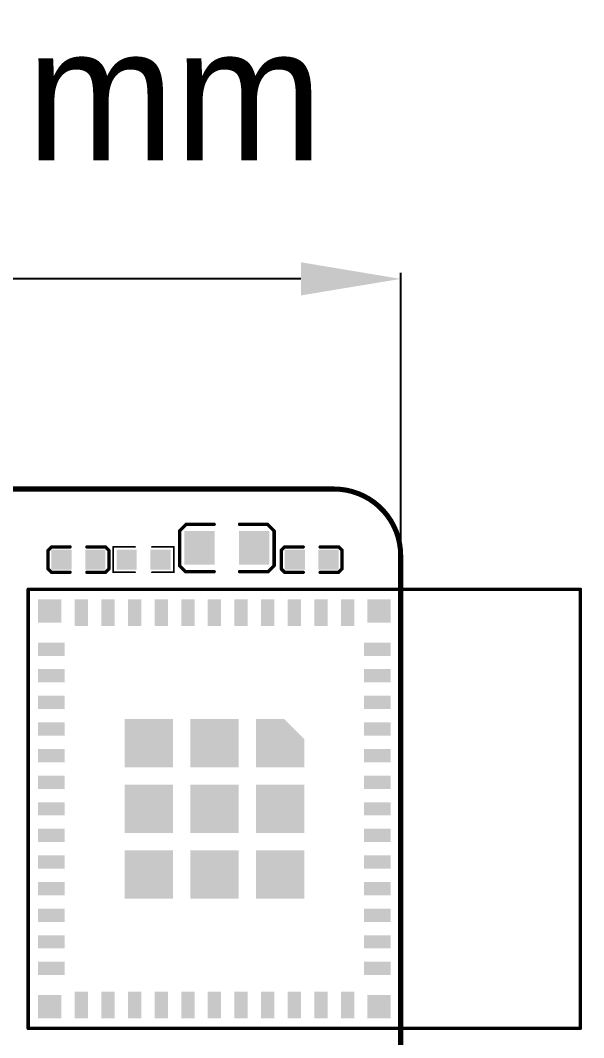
# Model space of a CAD drawing. Extents: x -13 to 102, y 0 to 99.
# Drawn here: x 72.07 to 89, y 68 to 98.59 of the extents above; entities that cross this region are included whole.
import ezdxf

# ---------------------------------------------------------------- set-up
doc = ezdxf.new("R2010")
doc.units = 0
doc.layers.get('0').update_dxf_attribs({"linetype": 'CONTINUOUS'})
doc.layers.get('DEFPOINTS').update_dxf_attribs({"linetype": 'CONTINUOUS'})
doc.layers.add('SILK_TOP_ART', color=251, linetype='CONTINUOUS')
doc.layers.add('SOLDER_TOP_ART', color=18, linetype='CONTINUOUS')
doc.layers.get('0').off()
doc.dimstyles.get("Standard").update_dxf_attribs({"dimtxt": 3, "dimasz": 3, "dimexe": 0.18, "dimexo": 0, "dimgap": 1.5, "dimtad": 0, "dimtih": 1, "dimtoh": 1, "dimzin": 0, "dimcen": 0.09, "dimazin": 3, "dimtfac": 1, "dimtofl": 0, "dimtmove": 0, "dimatfit": 3})

# ---------------------------------------------------------------- blocks, each defined once
blk = doc.blocks.new('ROUND_214')
at = {"const_width": 0.0508}
blk.add_lwpolyline([(-0.0254, 0, 1), (0.0254, 0, 1)], format="xyb", close=True, dxfattribs=at)
blk = doc.blocks.new('ROUND_213')
at = {"const_width": 0.0762}
blk.add_lwpolyline([(-0.0381, 0, 1), (0.0381, 0, 1)], format="xyb", close=True, dxfattribs=at)
blk = doc.blocks.new('ROUND_320')
at = {"const_width": 0.0254}
blk.add_lwpolyline([(-0.0127, 0, 1), (0.0127, 0, 1)], format="xyb", close=True, dxfattribs=at)
blk = doc.blocks.new('SQUARE_333')
blk.add_solid([(0.304, 0.304), (0.304, -0.304), (-0.304, 0.304), (-0.304, -0.304)])
blk = doc.blocks.new('RECTANGLE_332')
blk.add_solid([(0.4564, 0.5072), (0.4564, -0.5072), (-0.4564, 0.5072), (-0.4564, -0.5072)])
blk = doc.blocks.new('RECTANGLE_307')
blk.add_solid([(0.4, 0.2), (0.4, -0.2), (-0.4, 0.2), (-0.4, -0.2)])
blk = doc.blocks.new('RECTANGLE_308')
blk.add_solid([(0.2, 0.4), (0.2, -0.4), (-0.2, 0.4), (-0.2, -0.4)])
blk = doc.blocks.new('SQUARE_306')
blk.add_solid([(0.35, 0.35), (0.35, -0.35), (-0.35, 0.35), (-0.35, -0.35)])
blk = doc.blocks.new('*U174')
at = {"layer": 'SOLDER_TOP_ART', "color": 0, "linetype": 'CONTINUOUS'}
blk.add_text('88.00', height=3, dxfattribs=at).set_placement((39.771, 0.605))
blk = doc.blocks.new('*D168')
at = {"layer": 'DEFPOINTS', "color": 0, "linetype": 'CONTINUOUS'}
for p in [(1, 82.538), (89, 61.962), (89, 2.079)]:
    blk.add_point(p, dxfattribs=at)
at = {"layer": 'SOLDER_TOP_ART', "color": 0, "linetype": 'CONTINUOUS'}
for p, q in [((1, 82.538), (1, 1.899)), ((89, 61.962), (89, 1.899)), ((4, 2.079), (38.441, 2.079)), ((86, 2.079), (51.559, 2.079))]:
    blk.add_line(p, q, dxfattribs=at)
for points in [[(4, 2.579), (4, 1.579), (1, 2.079)], [(86, 2.579), (86, 1.579), (89, 2.079)]]:
    blk.add_solid(points, dxfattribs=at)
at = {"layer": 'SOLDER_TOP_ART', "linetype": 'CONTINUOUS'}
blk.add_blockref('*U174', (0, 0), dxfattribs=at)
blk = doc.blocks.new('*U176')
at = {"layer": 'SOLDER_TOP_ART', "color": 0, "linetype": 'CONTINUOUS'}
blk.add_text('82.50', height=3, dxfattribs=at).set_placement((37.021, 89.345))
blk = doc.blocks.new('*D170')
at = {"layer": 'DEFPOINTS', "color": 0, "linetype": 'CONTINUOUS'}
for p in [(1, 90.82), (1, 82.462), (83.5, 82.462)]:
    blk.add_point(p, dxfattribs=at)
at = {"layer": 'SOLDER_TOP_ART', "color": 0, "linetype": 'CONTINUOUS'}
for p, q in [((1, 82.462), (1, 91)), ((83.5, 82.462), (83.5, 91)), ((4, 90.82), (35.691, 90.82)), ((80.5, 90.82), (48.809, 90.82))]:
    blk.add_line(p, q, dxfattribs=at)
for points in [[(4, 91.32), (4, 90.32), (1, 90.82)], [(80.5, 91.32), (80.5, 90.32), (83.5, 90.82)]]:
    blk.add_solid(points, dxfattribs=at)
at = {"layer": 'SOLDER_TOP_ART', "linetype": 'CONTINUOUS'}
blk.add_blockref('*U176', (0, 0), dxfattribs=at)

msp = doc.modelspace()

# ---------------------------------------------------------------- linework, layer by layer
at = {"layer": 'SILK_TOP_ART'}
for points, const_width in [([(81.5, 84.5), (35, 84.5)], 0.1524), ([(76.8526, 83.2358), (77.0558, 83.439)], 0.1016), ([(76.8526, 82.1944), (76.8526, 83.2358)], 0.1016), ([(77.0558, 83.439), (77.894, 83.439)], 0.1016), ([(79.4942, 83.439), (78.656, 83.439)], 0.1016), ([(79.6974, 83.2358), (79.4942, 83.439)], 0.1016), ([(79.6974, 82.1944), (79.6974, 83.2358)], 0.1016), ([(72.9002, 82.6531), (73.0051, 82.758)], 0.1016), ([(72.9002, 82.0973), (72.9002, 82.6531)], 0.1016), ([(73.0051, 82.758), (73.5606, 82.758)], 0.1016), ([(74.6274, 82.758), (74.0686, 82.758)], 0.1016), ([(74.729, 82.6564), (74.6274, 82.758)], 0.1016), ([(74.729, 82.0976), (74.729, 82.6564)], 0.1016), ([(74.856, 82.758), (74.856, 81.996)], 0.0508), ([(75.5164, 82.758), (74.856, 82.758)], 0.0508), ([(76.0244, 82.758), (76.6848, 82.758)], 0.0508), ([(76.6848, 82.758), (76.6848, 81.996)], 0.0508), ([(80.0122, 82.758), (79.9106, 82.6564)], 0.1016), ([(79.9106, 82.6564), (79.9106, 82.0976)], 0.1016), ([(80.571, 82.758), (80.0122, 82.758)], 0.1016), ([(81.079, 82.758), (81.6378, 82.758)], 0.1016), ([(81.6378, 82.758), (81.7394, 82.6567)], 0.1016), ([(81.7394, 82.6567), (81.7394, 82.1009)], 0.1016), ([(83.5, 66), (83.5, 82.5)], 0.1524), ([(73.0018, 81.996), (72.9002, 82.0973)], 0.1016), ([(73.5606, 81.996), (73.0018, 81.996)], 0.1016), ([(74.0686, 81.996), (74.6274, 81.996)], 0.1016), ([(74.6274, 81.996), (74.729, 82.0976)], 0.1016), ([(74.856, 81.996), (75.5164, 81.996)], 0.0508), ([(76.6848, 81.996), (76.0244, 81.996)], 0.0508), ([(77.0304, 82.0166), (76.8526, 82.1944)], 0.1016), ([(77.894, 82.0166), (77.0304, 82.0166)], 0.1016), ([(78.656, 82.0166), (79.5196, 82.0166)], 0.1016), ([(79.5196, 82.0166), (79.6974, 82.1944)], 0.1016), ([(79.9106, 82.0976), (80.0122, 81.996)], 0.1016), ([(80.0122, 81.996), (80.571, 81.996)], 0.1016), ([(81.6345, 81.996), (81.079, 81.996)], 0.1016), ([(81.7394, 82.1009), (81.6345, 81.996)], 0.1016), ([(72.3025, 68.2831), (72.3025, 81.4832)], 0.1016), ([(72.3025, 81.4832), (83.5024, 81.4832)], 0.1016), ([(83.5024, 81.4832), (83.5024, 68.2831)], 0.1016), ([(83.5024, 68.2831), (83.5039, 81.4832)], 0.1016), ([(83.5039, 81.4832), (88.9024, 81.4832)], 0.1016), ([(88.9024, 81.4832), (88.9024, 68.2831)], 0.1016), ([(83.5024, 68.2831), (72.3025, 68.2831)], 0.1016), ([(88.9024, 68.2831), (83.5024, 68.2831)], 0.1016)]:
    msp.add_lwpolyline(points, dxfattribs=dict(at, const_width=const_width))
at = {"layer": 'SILK_TOP_ART', "const_width": 0.1524}
msp.add_lwpolyline([(83.5, 82.5, 0.4142136), (81.5, 84.5)], format="xyb", dxfattribs=at)
at = {"layer": 'SOLDER_TOP_ART', "const_width": 0.1524}
for points in [[(81.5, 84.5), (35, 84.5)], [(83.5, 66), (83.5, 82.5)]]:
    msp.add_lwpolyline(points, dxfattribs=at)
msp.add_lwpolyline([(83.5, 82.5, 0.4142136), (81.5, 84.5)], format="xyb", dxfattribs=at)
at = {"layer": 'SOLDER_TOP_ART'}
for points in [[(75.2024, 76.1332), (75.2024, 77.5833), (76.6525, 76.1332), (76.6525, 77.5833)], [(77.1775, 76.1332), (77.1775, 77.5833), (78.6276, 76.1332), (78.6276, 77.5833)], [(79.1526, 77.583272), (79.1526, 77.5833), (80.00251, 77.583272), (80.00244, 77.5833)], [(79.1526, 76.983142), (79.1526, 77.583272), (80.602458, 76.983142), (80.00251, 77.583272)], [(79.1526, 76.983072), (79.1526, 76.983142), (80.602486, 76.983072), (80.602458, 76.983142)], [(79.1526, 76.1332), (79.1526, 76.983072), (80.6025, 76.1332), (80.602486, 76.983072)], [(75.2024, 74.1581), (75.2024, 75.6082), (76.6525, 74.1581), (76.6525, 75.6082)], [(77.1775, 74.1581), (77.1775, 75.6082), (78.6276, 74.1581), (78.6276, 75.6082)], [(79.1526, 74.1581), (79.1526, 75.6082), (80.6025, 74.1581), (80.6025, 75.6082)], [(75.2024, 72.1832), (75.2024, 73.6331), (76.6525, 72.1832), (76.6525, 73.6331)], [(77.1775, 72.1832), (77.1775, 73.6331), (78.6276, 72.1832), (78.6276, 73.6331)], [(79.1526, 72.1832), (79.1526, 73.6331), (80.6025, 72.1832), (80.6025, 73.6331)]]:
    msp.add_solid(points, dxfattribs=at)

# ---------------------------------------------------------------- block references
at = {"layer": 'SILK_TOP_ART'}
for name, p in [('ROUND_213', (81.5, 84.5)), ('ROUND_213', (81.5, 84.5)), ('ROUND_214', (76.8526, 83.2358)), ('ROUND_214', (76.8526, 83.2358)), ('ROUND_214', (77.0558, 83.439)), ('ROUND_214', (77.0558, 83.439)), ('ROUND_214', (77.894, 83.439)), ('ROUND_214', (78.656, 83.439)), ('ROUND_214', (79.4942, 83.439)), ('ROUND_214', (79.4942, 83.439)), ('ROUND_214', (79.6974, 83.2358)), ('ROUND_214', (79.6974, 83.2358)), ('ROUND_214', (72.9002, 82.6531)), ('ROUND_214', (72.9002, 82.6531)), ('ROUND_214', (73.0051, 82.758)), ('ROUND_214', (73.0051, 82.758)), ('ROUND_214', (73.5606, 82.758)), ('ROUND_214', (74.0686, 82.758)), ('ROUND_214', (74.6274, 82.758)), ('ROUND_214', (74.6274, 82.758)), ('ROUND_214', (74.729, 82.6564)), ('ROUND_214', (74.729, 82.6564)), ('ROUND_320', (74.856, 82.758)), ('ROUND_320', (74.856, 82.758)), ('ROUND_320', (75.5164, 82.758)), ('ROUND_320', (76.0244, 82.758)), ('ROUND_320', (76.6848, 82.758)), ('ROUND_320', (76.6848, 82.758)), ('ROUND_214', (79.9106, 82.6564)), ('ROUND_214', (79.9106, 82.6564)), ('ROUND_214', (80.0122, 82.758)), ('ROUND_214', (80.0122, 82.758)), ('ROUND_214', (80.571, 82.758)), ('ROUND_214', (81.079, 82.758)), ('ROUND_214', (81.6378, 82.758)), ('ROUND_214', (81.6378, 82.758)), ('ROUND_214', (81.7394, 82.6567)), ('ROUND_214', (81.7394, 82.6567)), ('ROUND_213', (83.5, 82.5)), ('ROUND_213', (83.5, 82.5)), ('ROUND_214', (72.9002, 82.0973)), ('ROUND_214', (72.9002, 82.0973)), ('ROUND_214', (73.0018, 81.996)), ('ROUND_214', (73.0018, 81.996)), ('ROUND_214', (73.5606, 81.996)), ('ROUND_214', (74.0686, 81.996)), ('ROUND_214', (74.6274, 81.996)), ('ROUND_214', (74.6274, 81.996)), ('ROUND_214', (74.729, 82.0976)), ('ROUND_214', (74.729, 82.0976)), ('ROUND_320', (74.856, 81.996)), ('ROUND_320', (74.856, 81.996)), ('ROUND_320', (75.5164, 81.996)), ('ROUND_320', (76.0244, 81.996)), ('ROUND_320', (76.6848, 81.996)), ('ROUND_320', (76.6848, 81.996)), ('ROUND_214', (76.8526, 82.1944)), ('ROUND_214', (76.8526, 82.1944)), ('ROUND_214', (77.0304, 82.0166)), ('ROUND_214', (77.0304, 82.0166)), ('ROUND_214', (77.894, 82.0166)), ('ROUND_214', (78.656, 82.0166)), ('ROUND_214', (79.5196, 82.0166)), ('ROUND_214', (79.5196, 82.0166)), ('ROUND_214', (79.6974, 82.1944)), ('ROUND_214', (79.6974, 82.1944)), ('ROUND_214', (79.9106, 82.0976)), ('ROUND_214', (79.9106, 82.0976)), ('ROUND_214', (80.0122, 81.996)), ('ROUND_214', (80.0122, 81.996)), ('ROUND_214', (80.571, 81.996)), ('ROUND_214', (81.079, 81.996)), ('ROUND_214', (81.6345, 81.996)), ('ROUND_214', (81.6345, 81.996)), ('ROUND_214', (81.7394, 82.1009)), ('ROUND_214', (81.7394, 82.1009)), ('ROUND_214', (72.3025, 81.4832)), ('ROUND_214', (72.3025, 81.4832)), ('ROUND_214', (83.5024, 81.4832)), ('ROUND_214', (83.5024, 81.4832)), ('ROUND_214', (83.5039, 81.4832)), ('ROUND_214', (83.5039, 81.4832)), ('ROUND_214', (88.9024, 81.4832)), ('ROUND_214', (88.9024, 81.4832)), ('ROUND_214', (72.3025, 68.2831)), ('ROUND_214', (72.3025, 68.2831)), ('ROUND_214', (83.5024, 68.2831)), ('ROUND_214', (83.5024, 68.2831)), ('ROUND_214', (83.5024, 68.2831)), ('ROUND_214', (83.5024, 68.2831)), ('ROUND_214', (88.9024, 68.2831)), ('ROUND_214', (88.9024, 68.2831))]:
    msp.add_blockref(name, p, dxfattribs=at)
at = {"layer": 'SOLDER_TOP_ART'}
for name, p in [('ROUND_213', (81.5, 84.5)), ('ROUND_213', (81.5, 84.5)), ('RECTANGLE_332', (77.4495, 82.7278)), ('RECTANGLE_332', (79.1005, 82.7278)), ('SQUARE_333', (73.3066, 82.377)), ('SQUARE_333', (74.3226, 82.377)), ('SQUARE_333', (75.2624, 82.377)), ('SQUARE_333', (76.2784, 82.377)), ('SQUARE_333', (80.317, 82.377)), ('SQUARE_333', (81.333, 82.377)), ('ROUND_213', (83.5, 82.5)), ('ROUND_213', (83.5, 82.5)), ('SQUARE_306', (72.9525, 80.8332)), ('RECTANGLE_308', (73.9024, 80.7832)), ('RECTANGLE_308', (74.7025, 80.7832)), ('RECTANGLE_308', (75.5024, 80.7832)), ('RECTANGLE_308', (76.3025, 80.7832)), ('RECTANGLE_308', (77.1026, 80.7832)), ('RECTANGLE_308', (77.9024, 80.7832)), ('RECTANGLE_308', (78.7025, 80.7832)), ('RECTANGLE_308', (79.5024, 80.7832)), ('RECTANGLE_308', (80.3025, 80.7832)), ('RECTANGLE_308', (81.1026, 80.7832)), ('RECTANGLE_308', (81.9024, 80.7832)), ('SQUARE_306', (82.8524, 80.8332)), ('RECTANGLE_307', (73.0025, 79.6831)), ('RECTANGLE_307', (82.8026, 79.6831)), ('RECTANGLE_307', (73.0025, 78.8833)), ('RECTANGLE_307', (82.8026, 78.8833)), ('RECTANGLE_307', (73.0025, 78.0832)), ('RECTANGLE_307', (82.8026, 78.0832)), ('RECTANGLE_307', (73.0025, 77.2833)), ('RECTANGLE_307', (82.8026, 77.2833)), ('RECTANGLE_307', (73.0025, 76.4832)), ('RECTANGLE_307', (82.8026, 76.4832)), ('RECTANGLE_307', (73.0025, 75.6831)), ('RECTANGLE_307', (82.8026, 75.6831)), ('RECTANGLE_307', (73.0025, 74.8833)), ('RECTANGLE_307', (82.8026, 74.8833)), ('RECTANGLE_307', (73.0025, 74.0832)), ('RECTANGLE_307', (82.8026, 74.0832)), ('RECTANGLE_307', (73.0025, 73.2833)), ('RECTANGLE_307', (82.8026, 73.2833)), ('RECTANGLE_307', (73.0025, 72.4832)), ('RECTANGLE_307', (82.8026, 72.4832)), ('RECTANGLE_307', (73.0025, 71.6831)), ('RECTANGLE_307', (82.8026, 71.6831)), ('RECTANGLE_307', (73.0025, 70.8833)), ('RECTANGLE_307', (82.8026, 70.8833)), ('RECTANGLE_307', (73.0025, 70.0832)), ('RECTANGLE_307', (82.8026, 70.0832)), ('SQUARE_306', (72.9525, 68.9333)), ('RECTANGLE_308', (73.9024, 68.9831)), ('RECTANGLE_308', (74.7025, 68.9831)), ('RECTANGLE_308', (75.5024, 68.9831)), ('RECTANGLE_308', (76.3025, 68.9831)), ('RECTANGLE_308', (77.1026, 68.9831)), ('RECTANGLE_308', (77.9024, 68.9831)), ('RECTANGLE_308', (78.7025, 68.9831)), ('RECTANGLE_308', (79.5024, 68.9831)), ('RECTANGLE_308', (80.3025, 68.9831)), ('RECTANGLE_308', (81.1026, 68.9831)), ('RECTANGLE_308', (81.9024, 68.9831)), ('SQUARE_306', (82.8524, 68.9333))]:
    msp.add_blockref(name, p, dxfattribs=at)

# ---------------------------------------------------------------- texts
at = {"layer": 'SOLDER_TOP_ART', "linetype": 'CONTINUOUS'}
msp.add_text('Unit:mm', height=4, dxfattribs=at).set_placement((61.254132, 94.381012))

# ---------------------------------------------------------------- dimensions: what is measured, and where the dimension line sits
for base, p1, p2, picture, middle in [((1, 90.819649), (83.5, 82.4619), (1, 82.4619), '*D170', (42.25, 90.819649)), ((89, 2.079174), (1, 82.5381), (89, 61.9619), '*D168', (45, 2.079174))]:
    dim = msp.add_linear_dim(base=base, p1=p1, p2=p2, dimstyle='Standard', dxfattribs=at)
    dim.commit()
    dim.dimension.update_dxf_attribs({"geometry": picture, "text_midpoint": middle})

doc.saveas('drawing.dxf')
